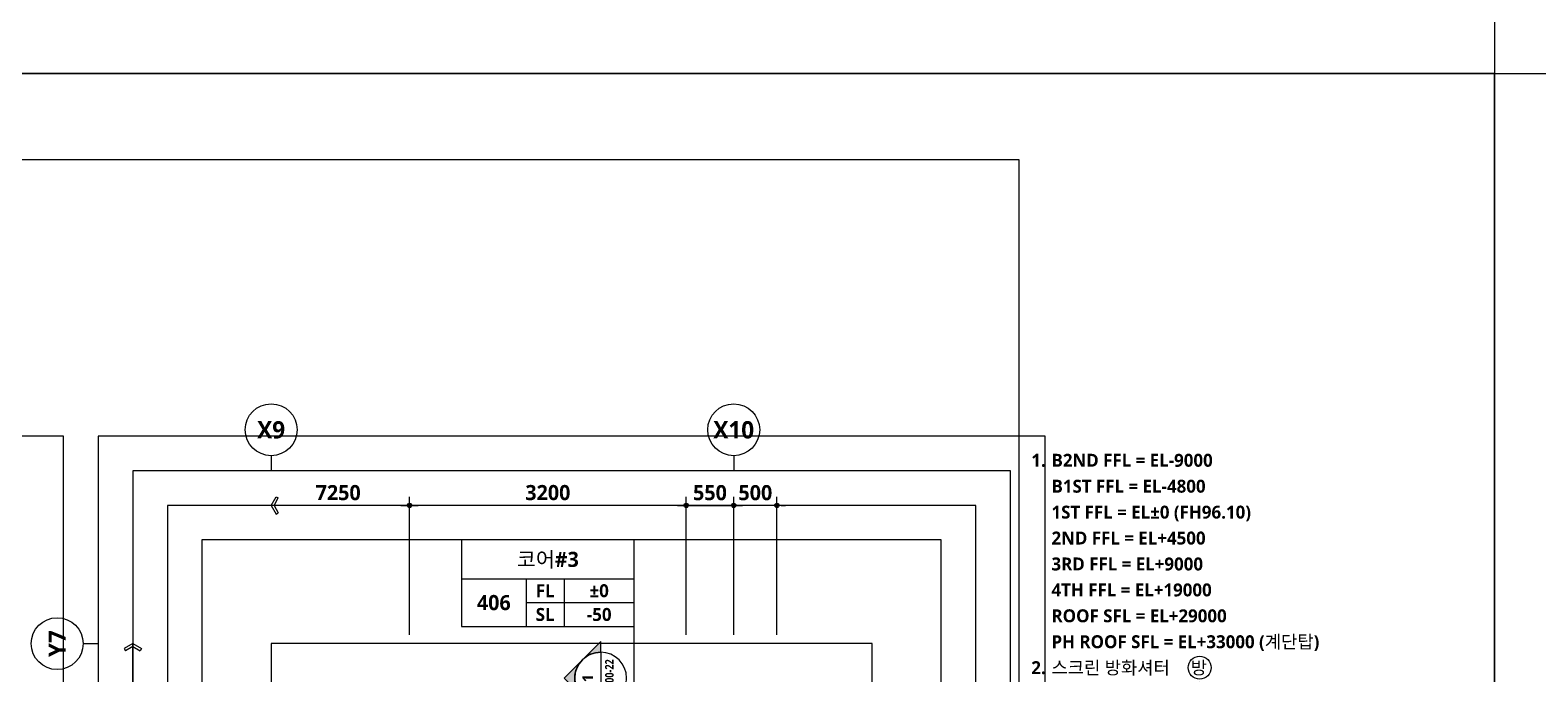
# Model space of a CAD drawing. Header units: millimetres. Extents: x -12482 to 126000, y 0 to 220200.
# Drawn here: x 67062 to 84500, y 82150 to 89600 of the extents above; entities that cross this region are included whole.
import ezdxf
from ezdxf.enums import TextEntityAlignment as Align

# ---------------------------------------------------------------- set-up
doc = ezdxf.new("R2010")
doc.units = ezdxf.units.MM
doc.header["$LTSCALE"] = 60
doc.layers.get('Defpoints').update_dxf_attribs({"color": 153})
for name, color, linetype in [('A-ANNO-GRA1', 7, 'Continuous'), ('A-ANNO-NOTE', 7, 'Continuous'), ('A-ANNO-TEXT1', 7, 'Continuous'), ('A-ANNO-TEXT2', 3, 'Continuous'), ('A-ANNO-TITL', 7, 'Continuous'), ('A-ST-AXIS-BUB', 7, 'Continuous'), ('A-ST-AXIS-DIM', 7, 'Continuous'), ('AA-MKXS', 3, 'Continuous')]:
    doc.layers.add(name, color=color, linetype=linetype)
doc.layers.add('Defpoint', color=161, linetype='Continuous', plot=False)
doc.layers.add('G(그리드1)', color=185, linetype='Continuous', plot=False)
doc.styles.add('2020음성 1차', font='NanumGothicBold.ttf')
doc.styles.add('SAMOO', font='romans.shx', dxfattribs={"bigfont": 'whgtxt.shx'})
doc.styles.add('SH_나눔', font='')
doc.styles.add('SH_대대리576', font='')
doc.styles.add('SH_진천_나눔', font='')
doc.styles.get('SH_나눔').set_extended_font_data('NanumGothic', bold=True)
doc.styles.get('SH_대대리576').set_extended_font_data('NanumGothic', bold=True)
doc.styles.get('SH_진천_나눔').set_extended_font_data('NanumGothic', bold=True)
doc.dimstyles.new('SHP 50', dxfattribs={"dimscale": 50, "dimtxt": 3.5, "dimasz": 1, "dimexe": 2, "dimexo": 2, "dimgap": 1, "dimtad": 1, "dimdec": 0, "dimzin": 0, "dimdsep": 46, "dimtxsty": 'SH_진천_나눔', "dimblk": 'DIMDOT', "dimcen": 0.09, "dimclrd": 256, "dimclre": 256, "dimclrt": 3, "dimadec": 0, "dimazin": 1, "dimtfac": 1, "dimtdec": 0, "dimtix": 1, "dimtmove": 2, "dimatfit": 0, "dimldrblk": 'DIMDOT', "dimfxl": 1, "dimtolj": 1, "dimtzin": 0, "dimlwd": -1, "dimlwe": -1, "dimarcsym": 0})

# ---------------------------------------------------------------- blocks, each defined once
blk = doc.blocks.new('DIMDOT')
at = {"color": 0}
blk.add_line((-2, 0), (2, 0), dxfattribs=at)
for radius in [0.5, 0.25]:
    blk.add_circle((0, 0), radius, dxfattribs=at)
blk = doc.blocks.new('*D17205')
at = {"layer": 'A-ST-AXIS-DIM'}
for p, q in [((71450, 82600), (71450, 84200)), ((74600, 84100), (71500, 84100)), ((74650, 82600), (74650, 84200))]:
    blk.add_line(p, q, dxfattribs=at)
at = {"layer": 'Defpoints', "color": 0}
for p in [(71450, 84100), (71450, 82500), (74650, 82500)]:
    blk.add_point(p, dxfattribs=at)
at = {"layer": 'A-ST-AXIS-DIM', "linetype": 'ByBlock', "xscale": 50, "yscale": 50, "zscale": 50, "rotation": 180}
blk.add_blockref('DIMDOT', (71450, 84100), dxfattribs=at)
at = {"layer": 'A-ST-AXIS-DIM', "linetype": 'ByBlock', "xscale": 50, "yscale": 50, "zscale": 50}
blk.add_blockref('DIMDOT', (74650, 84100), dxfattribs=at)
at = {"layer": 'A-ST-AXIS-DIM', "color": 3, "insert": (73050, 84247), "char_height": 175, "attachment_point": 5, "style": 'SH_진천_나눔'}
blk.add_mtext('\\A1;3200', dxfattribs=at)
blk = doc.blocks.new('*D17206')
at = {"layer": 'A-ST-AXIS-DIM'}
for p, q in [((74650, 82600), (74650, 84200)), ((74700, 84100), (75150, 84100)), ((75200, 82600), (75200, 84200))]:
    blk.add_line(p, q, dxfattribs=at)
at = {"layer": 'Defpoints', "color": 0}
for p in [(75200, 84100), (74650, 82500), (75200, 82500)]:
    blk.add_point(p, dxfattribs=at)
at = {"layer": 'A-ST-AXIS-DIM', "linetype": 'ByBlock', "xscale": 50, "yscale": 50, "zscale": 50, "rotation": 180}
blk.add_blockref('DIMDOT', (74650, 84100), dxfattribs=at)
at = {"layer": 'A-ST-AXIS-DIM', "linetype": 'ByBlock', "xscale": 50, "yscale": 50, "zscale": 50}
blk.add_blockref('DIMDOT', (75200, 84100), dxfattribs=at)
at = {"layer": 'A-ST-AXIS-DIM', "color": 3, "insert": (74925, 84246), "char_height": 175, "attachment_point": 5, "style": 'SH_진천_나눔'}
blk.add_mtext('\\A1;550', dxfattribs=at)
blk = doc.blocks.new('A-ST-AXIS-BUB-1')
at = {"layer": 'A-ST-AXIS-BUB'}
blk.add_line((0, 350), (0, 0), dxfattribs=at)
blk.add_circle((0, 950), 600, dxfattribs=at)
blk = doc.blocks.new('arrow1')
at = {"color": 0}
for p, q in [((0, 0), (0.286, 0.501)), ((0, 0), (0.286, -0.501)), ((0.165, 0), (0.41, 0.429)), ((0.165, 0), (0.41, -0.429)), ((0.286, 0.501), (0.41, 0.43)), ((0.286, -0.501), (0.41, -0.43))]:
    blk.add_line(p, q, dxfattribs=at)
blk = doc.blocks.new('*D18155')
at = {"layer": 'A-ST-AXIS-DIM'}
for p, q in [((75150, 84100), (75100, 84100)), ((75200, 82600), (75200, 84200)), ((75700, 84100), (75200, 84100)), ((75700, 82600), (75700, 84200)), ((75750, 84100), (75800, 84100))]:
    blk.add_line(p, q, dxfattribs=at)
at = {"layer": 'Defpoints', "color": 0}
for p in [(75200, 84100), (75200, 82500), (75700, 82500)]:
    blk.add_point(p, dxfattribs=at)
at = {"layer": 'A-ST-AXIS-DIM', "linetype": 'ByBlock', "xscale": 50, "yscale": 50, "zscale": 50}
blk.add_blockref('DIMDOT', (75200, 84100), dxfattribs=at)
at = {"layer": 'A-ST-AXIS-DIM', "linetype": 'ByBlock', "xscale": 50, "yscale": 50, "zscale": 50, "rotation": 180}
blk.add_blockref('DIMDOT', (75700, 84100), dxfattribs=at)
at = {"layer": 'A-ST-AXIS-DIM', "color": 3, "insert": (75450, 84246), "char_height": 175, "attachment_point": 5, "style": 'SH_진천_나눔'}
blk.add_mtext('\\A1;500', dxfattribs=at)
blk = doc.blocks.new('G$C9D92D8A7')
at = {"layer": 'A-ANNO-GRA1'}
for p, q in [((0, 11), (40, 11)), ((15, 11), (15, 0)), ((23.75, 11), (23.75, 0)), ((15, 5.5), (40, 5.5))]:
    blk.add_line(p, q, dxfattribs=at)
blk.add_lwpolyline([(0, 20), (0, 0), (40, 0), (40, 20)], close=True, dxfattribs=at)
at = {"style": '2020음성 1차'}
for tag, height, p in [('실명', 3.5, (20, 15.5)), ('실번호', 3.5, (7.5, 5.5)), ('마감레벨', 3, (31.875, 8.25)), ('구조레벨', 3, (31.875, 2.75))]:
    blk.add_attdef(tag, text='', height=height, dxfattribs=at).set_placement(p, align=Align.MIDDLE_CENTER)
at = {"layer": 'A-ANNO-TEXT1', "style": 'SH_나눔'}
for s, p in [('FL', (19.375, 8.25)), ('SL', (19.375, 2.75))]:
    blk.add_text(s, height=3, dxfattribs=at).set_placement(p, align=Align.MIDDLE)
blk = doc.blocks.new('*U15083')
at = {"layer": 'AA-MKXS'}
blk.add_hatch(color=3, dxfattribs=at).paths.add_polyline_path([(0, 8.49), (-4.24, 4.24, -0.414214), (4.24, 4.24)])
h = blk.add_hatch(color=3, dxfattribs=at)
h.paths.add_polyline_path([(-8.49, 0), (-6, 0, -0.198912), (-4.24, 4.24)])
h.paths.add_polyline_path([(6, 0), (8.49, 0), (4.24, 4.24, -0.198912)])
at = {"layer": 'AA-MKXS', "color": 3, "linetype": 'Continuous', "ltscale": 5}
blk.add_line((-6, 0), (6, 0), dxfattribs=at)
at = {"layer": 'AA-MKXS', "color": 3}
for points in [[(4.24, 4.24, 0.414214), (-4.24, 4.24), (0, 8.49)], [(-4.24, 4.24, 0.198912), (-6, 0), (-8.49, 0)], [(8.49, 0), (6, 0, 0.198912), (4.24, 4.24)]]:
    blk.add_lwpolyline(points, format="xyb", close=True, dxfattribs=at)
at = {"layer": 'AA-MKXS', "color": 3, "linetype": 'Continuous', "ltscale": 5}
blk.add_circle((0, 0), 6, dxfattribs=at)
at = {"layer": 'AA-MKXS', "style": 'SAMOO', "width": 0.85}
blk.add_attdef('ViewNUM', text='', height=2.5, dxfattribs=at).set_placement((0, 1), align=Align.BOTTOM_CENTER)
blk.add_attdef('SheetNUM', text='', height=2.5, dxfattribs=at).set_placement((0, -1), align=Align.TOP_CENTER)
blk = doc.blocks.new('G$C3CD03619')
at = {"layer": 'A-ANNO-GRA1'}
for centre in [(11731, 11592), (11731, 9792)]:
    blk.add_circle(centre, 792, dxfattribs=at)
at = {"layer": 'A-ANNO-NOTE', "style": 'SH_대대리576'}
for s, p in [('방', (11108, 11142)), ('갑', (11108, 9342))]:
    blk.add_text(s, height=900, dxfattribs=at).set_placement(p)
at = {"layer": 'A-ANNO-TITL', "style": 'SH_대대리576'}
for s, p in [('1.', (547, 25992)), ('2.', (547, 11592)), ('3.', (547, 7992)), ('4.', (547, 6192)), ('5.', (547, -8208)), ('6.', (547, -13608))]:
    blk.add_text(s, height=900, dxfattribs=at).set_placement(p, align=Align.MIDDLE_CENTER)
for s, p in [('B2ND FFL = EL-9000', (1447, 25992)), ('B1ST FFL = EL-4800', (1447, 24192)), ('1ST FFL = EL%%p0 (FH96.10)', (1447, 22392)), ('2ND FFL = EL+4500', (1447, 20592)), ('3RD FFL = EL+9000', (1447, 18792)), ('4TH FFL = EL+19000', (1447, 16992)), ('ROOF SFL = EL+29000', (1447, 15192)), ('PH ROOF SFL = EL+33000 (계단탑)', (1447, 13392)), ('스크린 방화셔터', (1447, 11592)), ('갑종 방화문', (1447, 9792)), ('실내 마감은 실내재료마감표 참조.', (1447, 7992)), ('엘리베이터 시공 시 전문업체의 시공상세도', (1447, 6192)), ('를 작성하여 공사감독자의 승인을 득한 후', (1447, 4392)), ('시공할 것. (엘리베이터 설치를 위한 승강로', (1447, 2592)), ('내부의 구조물은 엘리베이터 공사분임.)', (1447, 792)), ('-ELEV 설치용 구조부재(후크 포함) 는 전문', (1447, -1008)), ('업체 선정 후 구조계산을 반영하여', (1447, -2808)), ('시공상세도를 작성(필요시 구조보강) 하고', (1447, -4608)), ('공사감독자의 승인을 득한 후 시공할 것.', (1447, -6408)), ('(특별)피난계단의 적용시 마감재료는 불연', (1447, -8208)), ('재료 인증제품(불연성능 시험성적서 확보)', (1447, -10008)), ('으로서 공사감독자의 승인을 득한 후', (1447, -11808)), ('화물용 승강기 및 수직반송기 는 업체선정후', (1447, -13608)), ('시공상세도를 작성(필요시 구조보강) 하고', (1447, -15408)), ('공사감독자의 승인을 득한 후 시공할 것.', (1447, -17208))]:
    blk.add_text(s, height=900, dxfattribs=at).set_placement(p, align=Align.MIDDLE_LEFT)

msp = doc.modelspace()

# ---------------------------------------------------------------- linework, layer by layer
msp.add_lwpolyline([(74050, 79150), (74050, 82700)])
at = {"layer": 'A-ST-AXIS-DIM'}
for p, q in [((71400, 84100), (69850, 84100)), ((71450, 82600), (71450, 84200)), ((68250, 80550), (68250, 82500))]:
    msp.add_line(p, q, dxfattribs=at)
at = {"layer": 'Defpoint'}
for points in [[(42000, 118800), (84000, 118800), (84000, 89100), (42000, 89100)], [(42000, 89100), (84000, 89100), (84000, 59400), (42000, 59400)], [(84000, 89100), (126000, 89100), (126000, 59400), (84000, 59400)], [(43000, 60400), (78500, 60400), (78500, 88100), (43000, 88100)]]:
    msp.add_lwpolyline(points, close=True, dxfattribs=at)
at = {"layer": 'G(그리드1)'}
for points in [[(67450, 84900), (56500, 84900), (56500, 63600), (67450, 63600)], [(78800, 84900), (67850, 84900), (67850, 63600), (78800, 63600)], [(78400, 84500), (68250, 84500), (68250, 64800), (78400, 64800)], [(78000, 84100), (68650, 84100), (68650, 65200), (78000, 65200)], [(77600, 83700), (69050, 83700), (69050, 65600), (77600, 65600)], [(76800, 82500), (69850, 82500), (69850, 66400), (76800, 66400)]]:
    msp.add_lwpolyline(points, close=True, dxfattribs=at)

# ---------------------------------------------------------------- block references
at = {"xscale": 0.1666666666666667, "yscale": 0.1666666666666667, "zscale": 0.1666666666666667}
msp.add_blockref('G$C3CD03619', (78633.7, 80289.8), dxfattribs=at)
ref = msp.add_blockref('*U15083', (73661.5, 82100), dxfattribs=dict(xscale=-50, yscale=50, zscale=50, rotation=89.99999999999957))
ref.add_attrib('SheetNUM', 'A-500-22', dxfattribs={"layer": 'AA-MKXS', "height": 100, "rotation": 90, "style": '2020음성 1차', "width": 0.8}).set_placement((73711.5, 82100), align=Align.TOP_CENTER)
ref.add_attrib('ViewNUM', '1', dxfattribs={"layer": 'AA-MKXS', "height": 125, "rotation": 90, "style": '2020음성 1차'}).set_placement((73611.5, 82100), align=Align.BOTTOM_CENTER)
at = {"layer": 'A-ANNO-TEXT1'}
ref = msp.add_blockref('G$C9D92D8A7', (72050, 82700), dxfattribs=dict(at, xscale=50, yscale=50, zscale=50))
ref.add_attrib('실명', '코어#3', dxfattribs={"layer": 'A-ANNO-TEXT2', "height": 175, "style": '2020음성 1차'}).set_placement((73050, 83475, 68666.7), align=Align.MIDDLE_CENTER)
ref.add_attrib('실번호', '406', dxfattribs={"layer": 'A-ANNO-TEXT2', "height": 175, "style": '2020음성 1차'}).set_placement((72425, 82975, 68666.7), align=Align.MIDDLE_CENTER)
ref.add_attrib('마감레벨', '%%p0', dxfattribs={"height": 150, "style": '2020음성 1차'}).set_placement((73643.8, 83112.5, 68666.7), align=Align.MIDDLE_CENTER)
ref.add_attrib('구조레벨', '-50', dxfattribs={"height": 150, "style": '2020음성 1차'}).set_placement((73643.8, 82837.5, 68666.7), align=Align.MIDDLE_CENTER)
at = {"layer": 'A-ST-AXIS-BUB', "xscale": 0.5, "yscale": 0.5, "zscale": 0.5}
for p in [(69850, 84500), (75200, 84500)]:
    msp.add_blockref('A-ST-AXIS-BUB-1', p, dxfattribs=at)
at = {"layer": 'A-ST-AXIS-BUB', "xscale": 0.5, "yscale": 0.5, "zscale": 0.5, "rotation": 90}
msp.add_blockref('A-ST-AXIS-BUB-1', (67850, 82500), dxfattribs=at)
at = {"layer": 'A-ST-AXIS-DIM', "yscale": 200, "zscale": 200}
for p, xscale, rotation in [((69850, 84100), -200, 179.9999999999859), ((68250, 82500), 200, 270.0000000000144)]:
    msp.add_blockref('arrow1', p, dxfattribs=dict(at, xscale=xscale, rotation=rotation))
at = {"layer": 'A-ST-AXIS-DIM', "xscale": 50, "yscale": 50, "zscale": 50}
msp.add_blockref('DIMDOT', (71450, 84100), dxfattribs=at)
msp.add_blockref('DIMDOT', (71450, 84100), dxfattribs=at)

# ---------------------------------------------------------------- texts
at = {"layer": 'A-ANNO-TEXT1', "style": 'SH_진천_나눔'}
for s, p in [('X9', (69850, 84975)), ('X10', (75200, 84975))]:
    msp.add_text(s, height=200, dxfattribs=at).set_placement(p, align=Align.MIDDLE_CENTER)
msp.add_text('Y7', height=200, rotation=90, dxfattribs=at).set_placement((67375, 82500), align=Align.MIDDLE_CENTER)
at = {"layer": 'A-ST-AXIS-DIM', "color": 3, "insert": (70625, 84246.6), "char_height": 175, "attachment_point": 5, "style": 'SH_진천_나눔'}
msp.add_mtext('\\A1;7250', dxfattribs=at)

# ---------------------------------------------------------------- dimensions: what is measured, and where the dimension line sits
at = {"layer": 'A-ST-AXIS-DIM'}
for base, p1, p2, angle, picture, middle in [((71450, 84100), (74650, 82500), (71450, 82500), 180, '*D17205', (73050, 84246.6)), ((75200, 84100), (74650, 82500), (75200, 82500), 0, '*D17206', (74925, 84246.2)), ((75200, 84100), (75700, 82500), (75200, 82500), 180, '*D18155', (75450, 84246.2))]:
    dim = msp.add_linear_dim(base=base, p1=p1, p2=p2, angle=angle, dimstyle='SHP 50', dxfattribs=at)
    dim.commit()
    dim.dimension.update_dxf_attribs({"geometry": picture, "text_midpoint": middle})

doc.saveas('drawing.dxf')
